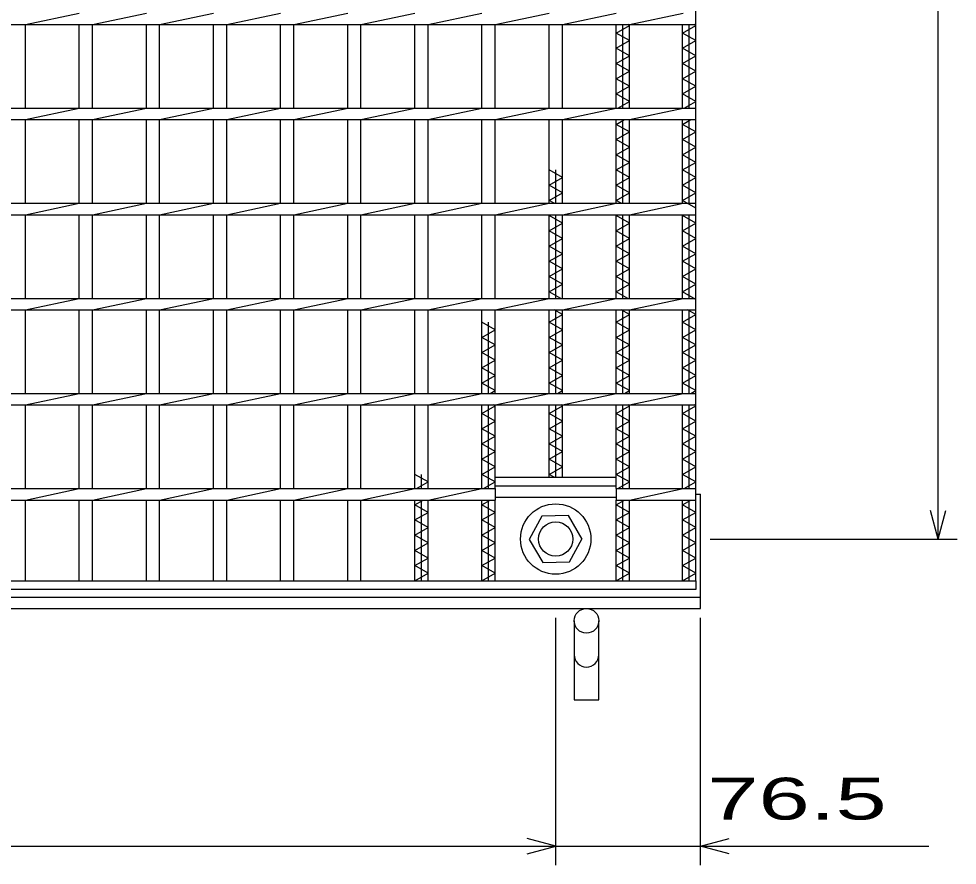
# Model space of a CAD drawing. Units: millimetres, scale not verified. Extents: x -1820 to 1731, y -1282 to 1054.
# Drawn here: x -709.1 to -215.5, y -346 to 99 of the extents above; entities that cross this region are included whole.
import ezdxf
from ezdxf.enums import TextEntityAlignment as Align

# ---------------------------------------------------------------- set-up
doc = ezdxf.new("R2010")
doc.units = ezdxf.units.MM
doc.header["$LTSCALE"] = 10
for name, color, linetype, lineweight in [('16', 3, 'Continuous', 25), ('19', 6, 'Continuous', 25), ('22', 4, 'Continuous', 25)]:
    doc.layers.add(name, color=color, linetype=linetype, lineweight=lineweight)
doc.styles.add('ベクトル', font='')
doc.styles.get('ベクトル').set_extended_font_data('ベクトル')

msp = doc.modelspace()

# ---------------------------------------------------------------- linework, layer by layer
at = {"layer": '16'}
for p, q in [((-353, -196.5), (-353, 494.5)), ((-705.6, 96), (-677.3, 102)), ((-670.3, 96), (-642, 102)), ((-635, 96), (-606.7, 102)), ((-599.7, 96), (-571.4, 102)), ((-564.4, 96), (-536.1, 102)), ((-529.1, 96), (-500.8, 102)), ((-493.8, 96), (-465.5, 102)), ((-458.5, 96), (-430.2, 102)), ((-423.2, 96), (-394.9, 102)), ((-387.9, 96), (-359.6, 102)), ((-353, 96), (-353, 102)), ((-1348, 96), (-353, 96)), ((-705.6, 52), (-705.6, 96)), ((-677.3, 52), (-677.3, 96)), ((-670.3, 52), (-670.3, 96)), ((-642, 52), (-642, 96)), ((-635, 52), (-635, 96)), ((-606.7, 52), (-606.7, 96)), ((-599.7, 52), (-599.7, 96)), ((-571.4, 52), (-571.4, 96)), ((-564.4, 52), (-564.4, 96)), ((-536.1, 52), (-536.1, 96)), ((-529.1, 52), (-529.1, 96)), ((-500.8, 52), (-500.8, 96)), ((-493.8, 52), (-493.8, 96)), ((-465.5, 52), (-465.5, 96)), ((-458.5, 52), (-458.5, 96)), ((-430.2, 52), (-430.2, 96)), ((-423.2, 52), (-423.2, 96)), ((-394.9, 52), (-394.9, 96)), ((-394.9, 91.5), (-387.9, 95.5)), ((-391.4, 52), (-391.4, 96)), ((-387.9, 95.5), (-388.78, 96)), ((-387.9, 52), (-387.9, 96)), ((-360, 52), (-360, 96)), ((-360, 91.5), (-353, 95.5)), ((-356.5, 52), (-356.5, 96)), ((-353, 95.5), (-353.87, 96)), ((-387.9, 87.5), (-394.9, 91.5)), ((-353, 87.5), (-360, 91.5)), ((-394.9, 83.5), (-387.9, 87.5)), ((-360, 83.5), (-353, 87.5)), ((-387.9, 79.5), (-394.9, 83.5)), ((-394.9, 75.5), (-387.9, 79.5)), ((-353, 79.5), (-360, 83.5)), ((-360, 75.5), (-353, 79.5)), ((-387.9, 71.5), (-394.9, 75.5)), ((-353, 71.5), (-360, 75.5)), ((-394.9, 67.5), (-387.9, 71.5)), ((-360, 67.5), (-353, 71.5)), ((-387.9, 63.5), (-394.9, 67.5)), ((-353, 63.5), (-360, 67.5)), ((-394.9, 59.5), (-387.9, 63.5)), ((-387.9, 55.5), (-394.9, 59.5)), ((-360, 59.5), (-353, 63.5)), ((-353, 55.5), (-360, 59.5)), ((-394.03, 52), (-387.9, 55.5)), ((-359.12, 52), (-353, 55.5)), ((-1348, 52), (-353, 52)), ((-705.6, 46), (-677.3, 52)), ((-670.3, 46), (-642, 52)), ((-635, 46), (-606.7, 52)), ((-599.7, 46), (-571.4, 52)), ((-564.4, 46), (-536.1, 52)), ((-529.1, 46), (-500.8, 52)), ((-493.8, 46), (-465.5, 52)), ((-458.5, 46), (-430.2, 52)), ((-423.2, 46), (-394.9, 52)), ((-387.9, 46), (-359.6, 52)), ((-353, 46), (-353, 52)), ((-1348, 46), (-353, 46)), ((-705.6, 2), (-705.6, 46)), ((-677.3, 2), (-677.3, 46)), ((-670.3, 2), (-670.3, 46)), ((-642, 2), (-642, 46)), ((-635, 2), (-635, 46)), ((-606.7, 2), (-606.7, 46)), ((-599.7, 2), (-599.7, 46)), ((-571.4, 2), (-571.4, 46)), ((-564.4, 2), (-564.4, 46)), ((-536.1, 2), (-536.1, 46)), ((-529.1, 2), (-529.1, 46)), ((-500.8, 2), (-500.8, 46)), ((-493.8, 2), (-493.8, 46)), ((-465.5, 2), (-465.5, 46)), ((-458.5, 2), (-458.5, 46)), ((-430.2, 2), (-430.2, 46)), ((-423.2, 2), (-423.2, 46)), ((-394.9, 2), (-394.9, 46)), ((-394.9, 43.5), (-390.53, 46)), ((-391.4, 2), (-391.4, 46)), ((-387.9, 2), (-387.9, 46)), ((-360, 2), (-360, 46)), ((-360, 43.5), (-355.62, 46)), ((-356.5, 2), (-356.5, 46)), ((-387.9, 39.5), (-394.9, 43.5)), ((-394.9, 35.5), (-387.9, 39.5)), ((-353, 39.5), (-360, 43.5)), ((-360, 35.5), (-353, 39.5)), ((-387.9, 31.5), (-394.9, 35.5)), ((-353, 31.5), (-360, 35.5)), ((-394.9, 27.5), (-387.9, 31.5)), ((-360, 27.5), (-353, 31.5)), ((-387.9, 23.5), (-394.9, 27.5)), ((-353, 23.5), (-360, 27.5)), ((-394.9, 19.5), (-387.9, 23.5)), ((-360, 19.5), (-353, 23.5)), ((-423.2, 15.5), (-430.2, 19.5)), ((-430.2, 11.5), (-423.2, 15.5)), ((-426.7, 2), (-426.7, 19.5)), ((-387.9, 15.5), (-394.9, 19.5)), ((-394.9, 11.5), (-387.9, 15.5)), ((-353, 15.5), (-360, 19.5)), ((-360, 11.5), (-353, 15.5)), ((-423.2, 7.5), (-430.2, 11.5)), ((-387.9, 7.5), (-394.9, 11.5)), ((-353, 7.5), (-360, 11.5)), ((-430.2, 3.5), (-423.2, 7.5)), ((-394.9, 3.5), (-387.9, 7.5)), ((-360, 3.5), (-353, 7.5)), ((-1348, 2), (-353, 2)), ((-705.6, -4), (-677.3, 2)), ((-670.3, -4), (-642, 2)), ((-635, -4), (-606.7, 2)), ((-599.7, -4), (-571.4, 2)), ((-564.4, -4), (-536.1, 2)), ((-529.1, -4), (-500.8, 2)), ((-493.8, -4), (-465.5, 2)), ((-458.5, -4), (-430.2, 2)), ((-427.57, 2), (-430.2, 3.5)), ((-423.2, -4), (-394.9, 2)), ((-392.28, 2), (-394.9, 3.5)), ((-387.9, -4), (-359.6, 2)), ((-353, -0.5), (-360, 3.5)), ((-353, -4), (-353, 2)), ((-1348, -4), (-353, -4)), ((-705.6, -48), (-705.6, -4)), ((-677.3, -48), (-677.3, -4)), ((-670.3, -48), (-670.3, -4)), ((-642, -48), (-642, -4)), ((-635, -48), (-635, -4)), ((-606.7, -48), (-606.7, -4)), ((-599.7, -48), (-599.7, -4)), ((-571.4, -48), (-571.4, -4)), ((-564.4, -48), (-564.4, -4)), ((-536.1, -48), (-536.1, -4)), ((-529.1, -48), (-529.1, -4)), ((-500.8, -48), (-500.8, -4)), ((-493.8, -48), (-493.8, -4)), ((-465.5, -48), (-465.5, -4)), ((-458.5, -48), (-458.5, -4)), ((-430.2, -48), (-430.2, -4)), ((-430.2, -4.5), (-429.32, -4)), ((-423.2, -8.5), (-430.2, -4.5)), ((-426.7, -48), (-426.7, -4)), ((-423.2, -48), (-423.2, -4)), ((-394.9, -48), (-394.9, -4)), ((-394.9, -4.5), (-394.03, -4)), ((-387.9, -8.5), (-394.9, -4.5)), ((-391.4, -48), (-391.4, -4)), ((-387.9, -48), (-387.9, -4)), ((-360, -48), (-360, -4)), ((-360, -4.5), (-359.12, -4)), ((-353, -8.5), (-360, -4.5)), ((-356.5, -48), (-356.5, -4)), ((-430.2, -12.5), (-423.2, -8.5)), ((-394.9, -12.5), (-387.9, -8.5)), ((-360, -12.5), (-353, -8.5)), ((-423.2, -16.5), (-430.2, -12.5)), ((-387.9, -16.5), (-394.9, -12.5)), ((-353, -16.5), (-360, -12.5)), ((-430.2, -20.5), (-423.2, -16.5)), ((-394.9, -20.5), (-387.9, -16.5)), ((-360, -20.5), (-353, -16.5)), ((-423.2, -24.5), (-430.2, -20.5)), ((-430.2, -28.5), (-423.2, -24.5)), ((-387.9, -24.5), (-394.9, -20.5)), ((-394.9, -28.5), (-387.9, -24.5)), ((-353, -24.5), (-360, -20.5)), ((-360, -28.5), (-353, -24.5)), ((-423.2, -32.5), (-430.2, -28.5)), ((-387.9, -32.5), (-394.9, -28.5)), ((-353, -32.5), (-360, -28.5)), ((-430.2, -36.5), (-423.2, -32.5)), ((-394.9, -36.5), (-387.9, -32.5)), ((-360, -36.5), (-353, -32.5)), ((-423.2, -40.5), (-430.2, -36.5)), ((-387.9, -40.5), (-394.9, -36.5)), ((-353, -40.5), (-360, -36.5)), ((-430.2, -44.5), (-423.2, -40.5)), ((-394.9, -44.5), (-387.9, -40.5)), ((-360, -44.5), (-353, -40.5)), ((-1348, -48), (-353, -48)), ((-705.6, -54), (-677.3, -48)), ((-670.3, -54), (-642, -48)), ((-635, -54), (-606.7, -48)), ((-599.7, -54), (-571.4, -48)), ((-564.4, -54), (-536.1, -48)), ((-529.1, -54), (-500.8, -48)), ((-493.8, -54), (-465.5, -48)), ((-458.5, -54), (-430.2, -48)), ((-424.07, -48), (-430.2, -44.5)), ((-423.2, -54), (-394.9, -48)), ((-388.78, -48), (-394.9, -44.5)), ((-387.9, -54), (-359.6, -48)), ((-353, -48.5), (-360, -44.5)), ((-353, -54), (-353, -48)), ((-1348, -54), (-353, -54)), ((-705.6, -98), (-705.6, -54)), ((-677.3, -98), (-677.3, -54)), ((-670.3, -98), (-670.3, -54)), ((-642, -98), (-642, -54)), ((-635, -98), (-635, -54)), ((-606.7, -98), (-606.7, -54)), ((-599.7, -98), (-599.7, -54)), ((-571.4, -98), (-571.4, -54)), ((-564.4, -98), (-564.4, -54)), ((-536.1, -98), (-536.1, -54)), ((-529.1, -98), (-529.1, -54)), ((-500.8, -98), (-500.8, -54)), ((-493.8, -98), (-493.8, -54)), ((-465.5, -98), (-465.5, -54)), ((-458.5, -98), (-458.5, -54)), ((-430.2, -98), (-430.2, -54)), ((-423.2, -56.5), (-427.57, -54)), ((-426.7, -98), (-426.7, -54)), ((-423.2, -98), (-423.2, -54)), ((-394.9, -98), (-394.9, -54)), ((-387.9, -56.5), (-392.28, -54)), ((-391.4, -98), (-391.4, -54)), ((-387.9, -98), (-387.9, -54)), ((-360, -98), (-360, -54)), ((-353, -56.5), (-357.37, -54)), ((-356.5, -98), (-356.5, -54)), ((-430.2, -60.5), (-423.2, -56.5)), ((-394.9, -60.5), (-387.9, -56.5)), ((-360, -60.5), (-353, -56.5)), ((-458.5, -64.5), (-465.5, -60.5)), ((-462, -98), (-462, -60.5)), ((-423.2, -64.5), (-430.2, -60.5)), ((-387.9, -64.5), (-394.9, -60.5)), ((-353, -64.5), (-360, -60.5)), ((-465.5, -68.5), (-458.5, -64.5)), ((-458.5, -72.5), (-465.5, -68.5)), ((-430.2, -68.5), (-423.2, -64.5)), ((-423.2, -72.5), (-430.2, -68.5)), ((-394.9, -68.5), (-387.9, -64.5)), ((-387.9, -72.5), (-394.9, -68.5)), ((-360, -68.5), (-353, -64.5)), ((-353, -72.5), (-360, -68.5)), ((-465.5, -76.5), (-458.5, -72.5)), ((-430.2, -76.5), (-423.2, -72.5)), ((-394.9, -76.5), (-387.9, -72.5)), ((-360, -76.5), (-353, -72.5)), ((-458.5, -80.5), (-465.5, -76.5)), ((-423.2, -80.5), (-430.2, -76.5)), ((-387.9, -80.5), (-394.9, -76.5)), ((-353, -80.5), (-360, -76.5)), ((-465.5, -84.5), (-458.5, -80.5)), ((-430.2, -84.5), (-423.2, -80.5)), ((-394.9, -84.5), (-387.9, -80.5)), ((-360, -84.5), (-353, -80.5)), ((-458.5, -88.5), (-465.5, -84.5)), ((-465.5, -92.5), (-458.5, -88.5)), ((-423.2, -88.5), (-430.2, -84.5)), ((-430.2, -92.5), (-423.2, -88.5)), ((-387.9, -88.5), (-394.9, -84.5)), ((-394.9, -92.5), (-387.9, -88.5)), ((-353, -88.5), (-360, -84.5)), ((-360, -92.5), (-353, -88.5)), ((-458.5, -96.5), (-465.5, -92.5)), ((-423.2, -96.5), (-430.2, -92.5)), ((-387.9, -96.5), (-394.9, -92.5)), ((-353, -96.5), (-360, -92.5)), ((-1348, -98), (-353, -98)), ((-705.6, -104), (-677.3, -98)), ((-670.3, -104), (-642, -98)), ((-635, -104), (-606.7, -98)), ((-599.7, -104), (-571.4, -98)), ((-564.4, -104), (-536.1, -98)), ((-529.1, -104), (-500.8, -98)), ((-493.8, -104), (-465.5, -98)), ((-461.12, -98), (-458.5, -96.5)), ((-458.5, -104), (-430.2, -98)), ((-425.82, -98), (-423.2, -96.5)), ((-423.2, -104), (-394.9, -98)), ((-390.53, -98), (-387.9, -96.5)), ((-387.9, -104), (-359.6, -98)), ((-355.62, -98), (-353, -96.5)), ((-353, -104), (-353, -98)), ((-1348, -104), (-353, -104)), ((-705.6, -148), (-705.6, -104)), ((-677.3, -148), (-677.3, -104)), ((-670.3, -148), (-670.3, -104)), ((-642, -148), (-642, -104)), ((-635, -148), (-635, -104)), ((-606.7, -148), (-606.7, -104)), ((-599.7, -148), (-599.7, -104)), ((-571.4, -148), (-571.4, -104)), ((-564.4, -148), (-564.4, -104)), ((-536.1, -148), (-536.1, -104)), ((-529.1, -148), (-529.1, -104)), ((-500.8, -148), (-500.8, -104)), ((-493.8, -148), (-493.8, -104)), ((-465.5, -148), (-465.5, -104)), ((-465.5, -108.5), (-458.5, -104.5)), ((-458.5, -112.5), (-465.5, -108.5)), ((-462, -148), (-462, -104)), ((-458.5, -104.5), (-459.37, -104)), ((-458.5, -148), (-458.5, -104)), ((-430.2, -142), (-430.2, -104)), ((-430.2, -108.5), (-423.2, -104.5)), ((-423.2, -112.5), (-430.2, -108.5)), ((-426.7, -142), (-426.7, -104)), ((-423.2, -104.5), (-424.07, -104)), ((-423.2, -142), (-423.2, -104)), ((-394.9, -148), (-394.9, -104)), ((-394.9, -108.5), (-387.9, -104.5)), ((-387.9, -112.5), (-394.9, -108.5)), ((-391.4, -148), (-391.4, -104)), ((-387.9, -104.5), (-388.78, -104)), ((-387.9, -148), (-387.9, -104)), ((-360, -148), (-360, -104)), ((-360, -108.5), (-353, -104.5)), ((-353, -112.5), (-360, -108.5)), ((-356.5, -148), (-356.5, -104)), ((-353, -104.5), (-353.87, -104)), ((-465.5, -116.5), (-458.5, -112.5)), ((-430.2, -116.5), (-423.2, -112.5)), ((-394.9, -116.5), (-387.9, -112.5)), ((-360, -116.5), (-353, -112.5)), ((-458.5, -120.5), (-465.5, -116.5)), ((-423.2, -120.5), (-430.2, -116.5)), ((-387.9, -120.5), (-394.9, -116.5)), ((-353, -120.5), (-360, -116.5)), ((-465.5, -124.5), (-458.5, -120.5)), ((-430.2, -124.5), (-423.2, -120.5)), ((-394.9, -124.5), (-387.9, -120.5)), ((-360, -124.5), (-353, -120.5)), ((-458.5, -128.5), (-465.5, -124.5)), ((-423.2, -128.5), (-430.2, -124.5)), ((-387.9, -128.5), (-394.9, -124.5)), ((-353, -128.5), (-360, -124.5)), ((-465.5, -132.5), (-458.5, -128.5)), ((-458.5, -136.5), (-465.5, -132.5)), ((-430.2, -132.5), (-423.2, -128.5)), ((-423.2, -136.5), (-430.2, -132.5)), ((-394.9, -132.5), (-387.9, -128.5)), ((-387.9, -136.5), (-394.9, -132.5)), ((-360, -132.5), (-353, -128.5)), ((-353, -136.5), (-360, -132.5)), ((-465.5, -140.5), (-458.5, -136.5)), ((-430.2, -140.5), (-423.2, -136.5)), ((-394.9, -140.5), (-387.9, -136.5)), ((-360, -140.5), (-353, -136.5)), ((-493.8, -144.5), (-500.8, -140.5)), ((-497.3, -148), (-497.3, -140.5)), ((-458.5, -144.5), (-465.5, -140.5)), ((-458.5, -142), (-394.9, -142)), ((-458.5, -146.5), (-458.5, -142)), ((-427.57, -142), (-430.2, -140.5)), ((-387.9, -144.5), (-394.9, -140.5)), ((-394.9, -146.5), (-394.9, -142)), ((-353, -144.5), (-360, -140.5)), ((-1242.1, -148), (-458.5, -148)), ((-705.6, -154), (-677.3, -148)), ((-670.3, -154), (-642, -148)), ((-635, -154), (-606.7, -148)), ((-599.7, -154), (-571.4, -148)), ((-564.4, -154), (-536.1, -148)), ((-529.1, -154), (-500.8, -148)), ((-499.93, -148), (-493.8, -144.5)), ((-493.8, -154), (-465.5, -148)), ((-464.62, -148), (-458.5, -144.5)), ((-458.5, -146.5), (-394.9, -146.5)), ((-458.5, -148), (-458.5, -154)), ((-394.9, -148), (-353, -148)), ((-394.9, -148), (-394.9, -154)), ((-394.03, -148), (-387.9, -144.5)), ((-387.9, -154), (-359.6, -148)), ((-359.12, -148), (-353, -144.5)), ((-353, -154), (-353, -148)), ((-458.5, -152.5), (-394.9, -152.5)), ((-1242.1, -154), (-458.5, -154)), ((-705.6, -196.5), (-705.6, -154)), ((-677.3, -196.5), (-677.3, -154)), ((-670.3, -196.5), (-670.3, -154)), ((-642, -196.5), (-642, -154)), ((-635, -196.5), (-635, -154)), ((-606.7, -196.5), (-606.7, -154)), ((-599.7, -196.5), (-599.7, -154)), ((-571.4, -196.5), (-571.4, -154)), ((-564.4, -196.5), (-564.4, -154)), ((-536.1, -196.5), (-536.1, -154)), ((-529.1, -196.5), (-529.1, -154)), ((-500.8, -196.5), (-500.8, -154)), ((-500.8, -156.5), (-496.43, -154)), ((-493.8, -160.5), (-500.8, -156.5)), ((-497.3, -196.5), (-497.3, -154)), ((-493.8, -196.5), (-493.8, -154)), ((-465.5, -196.5), (-465.5, -154)), ((-465.5, -156.5), (-461.12, -154)), ((-458.5, -160.5), (-465.5, -156.5)), ((-462, -196.5), (-462, -154)), ((-458.5, -196.5), (-458.5, -154)), ((-394.9, -154), (-353, -154)), ((-394.9, -196.5), (-394.9, -154)), ((-394.9, -156.5), (-390.53, -154)), ((-387.9, -160.5), (-394.9, -156.5)), ((-391.4, -196.5), (-391.4, -154)), ((-387.9, -196.5), (-387.9, -154)), ((-360, -196.5), (-360, -154)), ((-360, -156.5), (-355.62, -154)), ((-353, -160.5), (-360, -156.5)), ((-356.5, -196.5), (-356.5, -154)), ((-500.8, -164.5), (-493.8, -160.5)), ((-465.5, -164.5), (-458.5, -160.5)), ((-433.99, -162.55), (-440.7, -174.84)), ((-420, -162.21), (-433.99, -162.55)), ((-412.7, -174.5), (-420, -162.21)), ((-394.9, -164.5), (-387.9, -160.5)), ((-360, -164.5), (-353, -160.5)), ((-493.8, -168.5), (-500.8, -164.5)), ((-458.5, -168.5), (-465.5, -164.5)), ((-387.9, -168.5), (-394.9, -164.5)), ((-353, -168.5), (-360, -164.5)), ((-500.8, -172.5), (-493.8, -168.5)), ((-493.8, -176.5), (-500.8, -172.5)), ((-465.5, -172.5), (-458.5, -168.5)), ((-458.5, -176.5), (-465.5, -172.5)), ((-394.9, -172.5), (-387.9, -168.5)), ((-387.9, -176.5), (-394.9, -172.5)), ((-360, -172.5), (-353, -168.5)), ((-353, -176.5), (-360, -172.5)), ((-500.8, -180.5), (-493.8, -176.5)), ((-465.5, -180.5), (-458.5, -176.5)), ((-440.7, -174.84), (-433.4, -186.79)), ((-419.41, -186.45), (-412.7, -174.16)), ((-394.9, -180.5), (-387.9, -176.5)), ((-360, -180.5), (-353, -176.5)), ((-493.8, -184.5), (-500.8, -180.5)), ((-458.5, -184.5), (-465.5, -180.5)), ((-387.9, -184.5), (-394.9, -180.5)), ((-353, -184.5), (-360, -180.5)), ((-500.8, -188.5), (-493.8, -184.5)), ((-465.5, -188.5), (-458.5, -184.5)), ((-433.4, -186.79), (-419.41, -186.45)), ((-394.9, -188.5), (-387.9, -184.5)), ((-360, -188.5), (-353, -184.5)), ((-493.8, -192.5), (-500.8, -188.5)), ((-500.8, -196.5), (-493.8, -192.5)), ((-458.5, -192.5), (-465.5, -188.5)), ((-465.5, -196.5), (-458.5, -192.5)), ((-387.9, -192.5), (-394.9, -188.5)), ((-394.9, -196.5), (-387.9, -192.5)), ((-353, -192.5), (-360, -188.5)), ((-360, -196.5), (-353, -192.5)), ((-1348, -196.5), (-353, -196.5)), ((-712.6, -196.5), (-705.6, -196.5)), ((-677.3, -196.5), (-670.3, -196.5)), ((-642, -196.5), (-635, -196.5)), ((-606.7, -196.5), (-599.7, -196.5)), ((-571.4, -196.5), (-564.4, -196.5)), ((-536.1, -196.5), (-529.1, -196.5)), ((-500.8, -196.5), (-493.8, -196.5)), ((-465.5, -196.5), (-458.5, -196.5)), ((-430.2, -196.5), (-423.2, -196.5)), ((-394.9, -196.5), (-387.9, -196.5)), ((-360, -196.5), (-353, -196.5)), ((-353, -196.5), (-353, -201)), ((-353, -201), (-1348, -201))]:
    msp.add_line(p, q, dxfattribs=at)
for radius in [18.5, 9]:
    msp.add_circle((-426.7, -174.5), radius, dxfattribs=at)
at = {"layer": '19'}
for p, q in [((-353, -151), (-350.5, -151)), ((-350.5, -211), (-350.5, -151)), ((-1350.5, -205), (-350.5, -205)), ((-1350.5, -211), (-350.5, -211)), ((-417, -217.5), (-417, -259.12)), ((-404, -259.12), (-404, -217.5)), ((-417, -259.12), (-404, -259.12))]:
    msp.add_line(p, q, dxfattribs=at)
msp.add_circle((-410.5, -217.5), 6.5, dxfattribs=at)
msp.add_arc((-410.5, -235.34), 6.5, 180, 0, dxfattribs=at)
at = {"layer": '22'}
for p, q in [((-225.5, -174.5), (-225.5, 472.5)), ((-225.5, -174.5), (-229.5, -159.5)), ((-225.5, -174.5), (-221.5, -159.5)), ((-345.5, -174.5), (-215.5, -174.5)), ((-426.7, -346), (-426.7, -216)), ((-350.5, -346), (-350.5, -216)), ((-426.7, -336), (-441.7, -332)), ((-350.5, -336), (-335.5, -332)), ((-1273.9, -336), (-426.7, -336)), ((-441.7, -340), (-426.7, -336)), ((-426.7, -336), (-350.5, -336)), ((-335.5, -340), (-350.5, -336)), ((-350.5, -336), (-230.5, -336))]:
    msp.add_line(p, q, dxfattribs=at)

# ---------------------------------------------------------------- texts
at = {"layer": '22', "color": 2, "style": 'ベクトル', "width": 1.65}
msp.add_text(' 76.5 ', height=21.99, dxfattribs=at).set_placement((-360.5, -311), align=Align.MIDDLE_LEFT)

doc.saveas('drawing.dxf')
